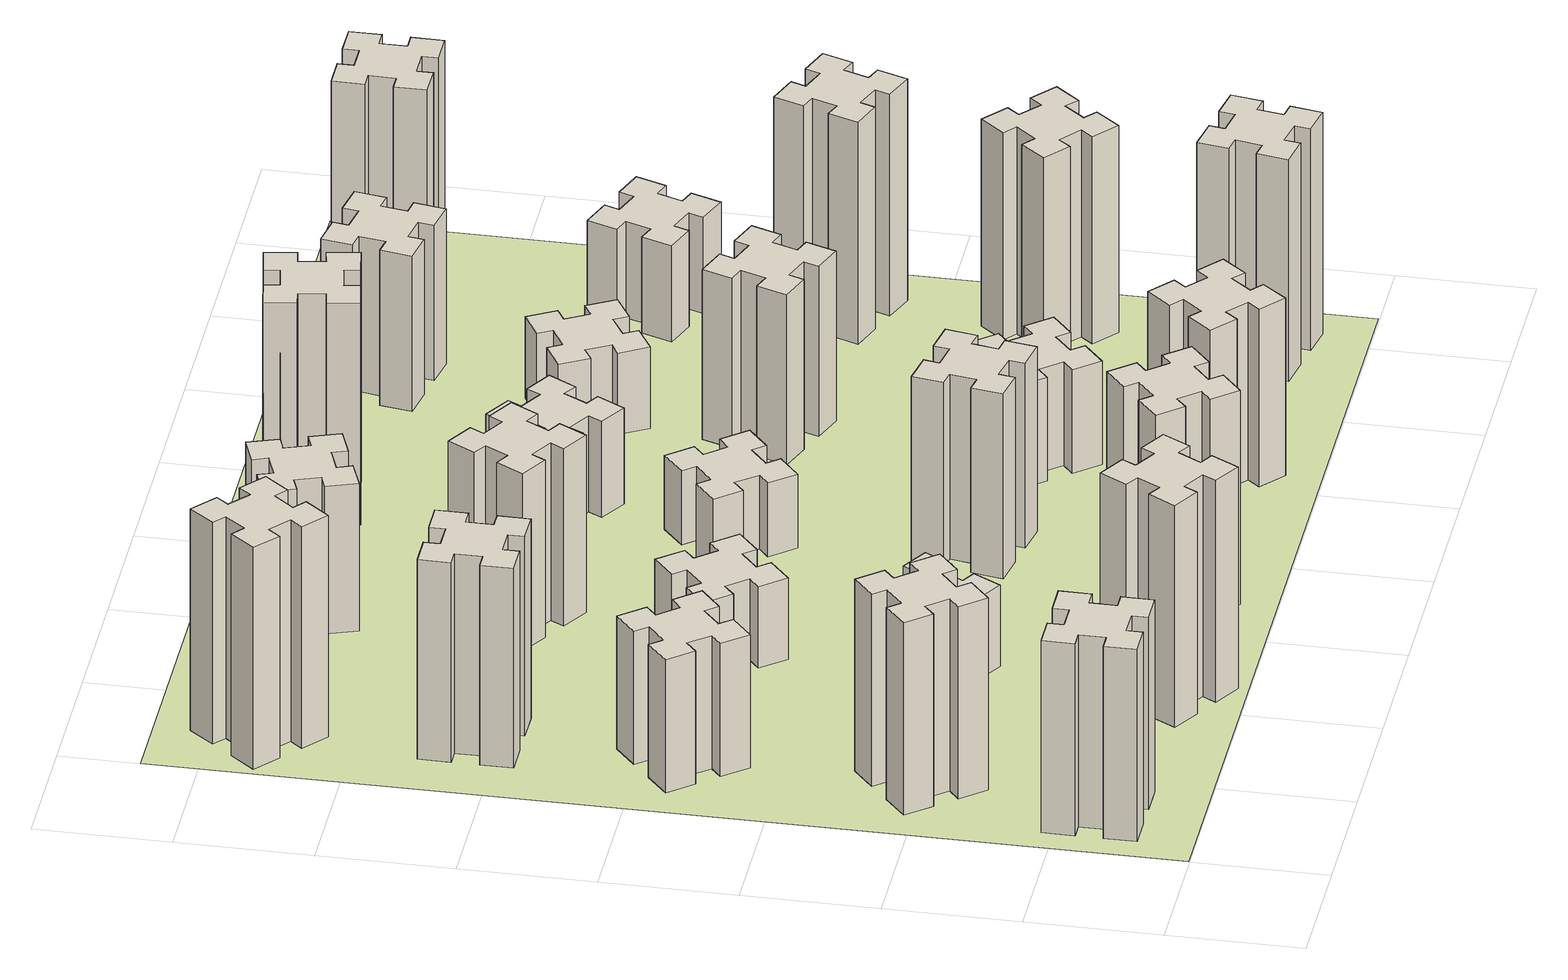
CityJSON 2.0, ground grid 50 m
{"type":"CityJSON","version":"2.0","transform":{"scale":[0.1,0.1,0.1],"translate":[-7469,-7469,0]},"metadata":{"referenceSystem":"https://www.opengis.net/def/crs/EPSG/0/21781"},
"CityObjects":{
"building1":{"type":"Building","attributes":{"class":"1000","function":"1000","usage":"1000","yearOfConstruction":2016,"roofType":"1000","measuredHeight":78,"storeysAboveGround":30,"storeysBelowGround":0},"geometry":[{"type":"Solid","lod":"1","boundaries":[[[[0,1,2,3,4,5,6,7,8,9,10,11,12,13,14,15,16,17,18,19]],[[17,16,20,21]],[[16,15,22,20]],[[15,14,23,22]],[[14,13,24,23]],[[13,12,25,24]],[[12,11,26,25]],[[11,10,27,26]],[[10,9,28,27]],[[9,8,29,28]],[[8,7,30,29]],[[7,6,31,30]],[[6,5,32,31]],[[5,4,33,32]],[[4,3,34,33]],[[3,2,35,34]],[[2,1,36,35]],[[1,0,37,36]],[[0,19,38,37]],[[19,18,39,38]],[[18,17,21,39]],[[24,25,26,27,28,29,30,31,32,33,34,35,36,37,38,39,21,20,22,23]]]]}]},
"building2":{"type":"Building","attributes":{"class":"1000","function":"1000","usage":"1000","yearOfConstruction":2016,"roofType":"1000","measuredHeight":78,"storeysAboveGround":30,"storeysBelowGround":0},"geometry":[{"type":"Solid","lod":"1","boundaries":[[[[40,41,42,43,44,45,46,47,48,49,50,51,52,53,54,55,56,57,58,59]],[[57,56,60,61]],[[56,55,62,60]],[[55,54,63,62]],[[54,53,64,63]],[[53,52,65,64]],[[52,51,66,65]],[[51,50,67,66]],[[50,49,68,67]],[[49,48,69,68]],[[48,47,70,69]],[[47,46,71,70]],[[46,45,72,71]],[[45,44,73,72]],[[44,43,74,73]],[[43,42,75,74]],[[42,41,76,75]],[[41,40,77,76]],[[40,59,78,77]],[[59,58,79,78]],[[58,57,61,79]],[[64,65,66,67,68,69,70,71,72,73,74,75,76,77,78,79,61,60,62,63]]]]}]},
"building3":{"type":"Building","attributes":{"class":"1000","function":"1000","usage":"1000","yearOfConstruction":2016,"roofType":"1000","measuredHeight":54,"storeysAboveGround":30,"storeysBelowGround":0},"geometry":[{"type":"Solid","lod":"1","boundaries":[[[[80,81,82,83,84,85,86,87,88,89,90,91,92,93,94,95,96,97,98,99]],[[97,96,100,101]],[[96,95,102,100]],[[95,94,103,102]],[[94,93,104,103]],[[93,92,105,104]],[[92,91,106,105]],[[91,90,107,106]],[[90,89,108,107]],[[89,88,109,108]],[[88,87,110,109]],[[87,86,111,110]],[[86,85,112,111]],[[85,84,113,112]],[[84,83,114,113]],[[83,82,115,114]],[[82,81,116,115]],[[81,80,117,116]],[[80,99,118,117]],[[99,98,119,118]],[[98,97,101,119]],[[104,105,106,107,108,109,110,111,112,113,114,115,116,117,118,119,101,100,102,103]]]]}]},
"building4":{"type":"Building","attributes":{"class":"1000","function":"1000","usage":"1000","yearOfConstruction":2016,"roofType":"1000","measuredHeight":81,"storeysAboveGround":30,"storeysBelowGround":0},"geometry":[{"type":"Solid","lod":"1","boundaries":[[[[120,121,122,123,124,125,126,127,128,129,130,131,132,133,134,135,136,137,138,139]],[[137,136,140,141]],[[136,135,142,140]],[[135,134,143,142]],[[134,133,144,143]],[[133,132,145,144]],[[132,131,146,145]],[[131,130,147,146]],[[130,129,148,147]],[[129,128,149,148]],[[128,127,150,149]],[[127,126,151,150]],[[126,125,152,151]],[[125,124,153,152]],[[124,123,154,153]],[[123,122,155,154]],[[122,121,156,155]],[[121,120,157,156]],[[120,139,158,157]],[[139,138,159,158]],[[138,137,141,159]],[[144,145,146,147,148,149,150,151,152,153,154,155,156,157,158,159,141,140,142,143]]]]}]},
"building5":{"type":"Building","attributes":{"class":"1000","function":"1000","usage":"1000","yearOfConstruction":2016,"roofType":"1000","measuredHeight":90,"storeysAboveGround":30,"storeysBelowGround":0},"geometry":[{"type":"Solid","lod":"1","boundaries":[[[[160,161,162,163,164,165,166,167,168,169,170,171,172,173,174,175,176,177,178,179]],[[177,176,180,181]],[[176,175,182,180]],[[175,174,183,182]],[[174,173,184,183]],[[173,172,185,184]],[[172,171,186,185]],[[171,170,187,186]],[[170,169,188,187]],[[169,168,189,188]],[[168,167,190,189]],[[167,166,191,190]],[[166,165,192,191]],[[165,164,193,192]],[[164,163,194,193]],[[163,162,195,194]],[[162,161,196,195]],[[161,160,197,196]],[[160,179,198,197]],[[179,178,199,198]],[[178,177,181,199]],[[184,185,186,187,188,189,190,191,192,193,194,195,196,197,198,199,181,180,182,183]]]]}]},
"building6":{"type":"Building","attributes":{"class":"1000","function":"1000","usage":"1000","yearOfConstruction":2016,"roofType":"1000","measuredHeight":90,"storeysAboveGround":30,"storeysBelowGround":0},"geometry":[{"type":"Solid","lod":"1","boundaries":[[[[200,201,202,203,204,205,206,207,208,209,210,211,212,213,214,215,216,217,218,219]],[[217,216,220,221]],[[216,215,222,220]],[[215,214,223,222]],[[214,213,224,223]],[[213,212,225,224]],[[212,211,226,225]],[[211,210,227,226]],[[210,209,228,227]],[[209,208,229,228]],[[208,207,230,229]],[[207,206,231,230]],[[206,205,232,231]],[[205,204,233,232]],[[204,203,234,233]],[[203,202,235,234]],[[202,201,236,235]],[[201,200,237,236]],[[200,219,238,237]],[[219,218,239,238]],[[218,217,221,239]],[[224,225,226,227,228,229,230,231,232,233,234,235,236,237,238,239,221,220,222,223]]]]}]},
"building7":{"type":"Building","attributes":{"class":"1000","function":"1000","usage":"1000","yearOfConstruction":2016,"roofType":"1000","measuredHeight":33,"storeysAboveGround":30,"storeysBelowGround":0},"geometry":[{"type":"Solid","lod":"1","boundaries":[[[[240,241,242,243,244,245,246,247,248,249,250,251,252,253,254,255,256,257,258,259]],[[257,256,260,261]],[[256,255,262,260]],[[255,254,263,262]],[[254,253,264,263]],[[253,252,265,264]],[[252,251,266,265]],[[251,250,267,266]],[[250,249,268,267]],[[249,248,269,268]],[[248,247,270,269]],[[247,246,271,270]],[[246,245,272,271]],[[245,244,273,272]],[[244,243,274,273]],[[243,242,275,274]],[[242,241,276,275]],[[241,240,277,276]],[[240,259,278,277]],[[259,258,279,278]],[[258,257,261,279]],[[264,265,266,267,268,269,270,271,272,273,274,275,276,277,278,279,261,260,262,263]]]]}]},
"building8":{"type":"Building","attributes":{"class":"1000","function":"1000","usage":"1000","yearOfConstruction":2016,"roofType":"1000","measuredHeight":33,"storeysAboveGround":30,"storeysBelowGround":0},"geometry":[{"type":"Solid","lod":"1","boundaries":[[[[280,281,282,283,284,285,286,287,288,289,290,291,292,293,294,295,296,297,298,299]],[[297,296,300,301]],[[296,295,302,300]],[[295,294,303,302]],[[294,293,304,303]],[[293,292,305,304]],[[292,291,306,305]],[[291,290,307,306]],[[290,289,308,307]],[[289,288,309,308]],[[288,287,310,309]],[[287,286,311,310]],[[286,285,312,311]],[[285,284,313,312]],[[284,283,314,313]],[[283,282,315,314]],[[282,281,316,315]],[[281,280,317,316]],[[280,299,318,317]],[[299,298,319,318]],[[298,297,301,319]],[[304,305,306,307,308,309,310,311,312,313,314,315,316,317,318,319,301,300,302,303]]]]}]},
"building9":{"type":"Building","attributes":{"class":"1000","function":"1000","usage":"1000","yearOfConstruction":2016,"roofType":"1000","measuredHeight":87,"storeysAboveGround":30,"storeysBelowGround":0},"geometry":[{"type":"Solid","lod":"1","boundaries":[[[[320,321,322,323,324,325,326,327,328,329,330,331,332,333,334,335,336,337,338,339]],[[337,336,340,341]],[[336,335,342,340]],[[335,334,343,342]],[[334,333,344,343]],[[333,332,345,344]],[[332,331,346,345]],[[331,330,347,346]],[[330,329,348,347]],[[329,328,349,348]],[[328,327,350,349]],[[327,326,351,350]],[[326,325,352,351]],[[325,324,353,352]],[[324,323,354,353]],[[323,322,355,354]],[[322,321,356,355]],[[321,320,357,356]],[[320,339,358,357]],[[339,338,359,358]],[[338,337,341,359]],[[344,345,346,347,348,349,350,351,352,353,354,355,356,357,358,359,341,340,342,343]]]]}]},
"building10":{"type":"Building","attributes":{"class":"1000","function":"1000","usage":"1000","yearOfConstruction":2016,"roofType":"1000","measuredHeight":72,"storeysAboveGround":30,"storeysBelowGround":0},"geometry":[{"type":"Solid","lod":"1","boundaries":[[[[360,361,362,363,364,365,366,367,368,369,370,371,372,373,374,375,376,377,378,379]],[[377,376,380,381]],[[376,375,382,380]],[[375,374,383,382]],[[374,373,384,383]],[[373,372,385,384]],[[372,371,386,385]],[[371,370,387,386]],[[370,369,388,387]],[[369,368,389,388]],[[368,367,390,389]],[[367,366,391,390]],[[366,365,392,391]],[[365,364,393,392]],[[364,363,394,393]],[[363,362,395,394]],[[362,361,396,395]],[[361,360,397,396]],[[360,379,398,397]],[[379,378,399,398]],[[378,377,381,399]],[[384,385,386,387,388,389,390,391,392,393,394,395,396,397,398,399,381,380,382,383]]]]}]},
"building11":{"type":"Building","attributes":{"class":"1000","function":"1000","usage":"1000","yearOfConstruction":2016,"roofType":"1000","measuredHeight":60,"storeysAboveGround":30,"storeysBelowGround":0},"geometry":[{"type":"Solid","lod":"1","boundaries":[[[[400,401,402,403,404,405,406,407,408,409,410,411,412,413,414,415,416,417,418,419]],[[417,416,420,421]],[[416,415,422,420]],[[415,414,423,422]],[[414,413,424,423]],[[413,412,425,424]],[[412,411,426,425]],[[411,410,427,426]],[[410,409,428,427]],[[409,408,429,428]],[[408,407,430,429]],[[407,406,431,430]],[[406,405,432,431]],[[405,404,433,432]],[[404,403,434,433]],[[403,402,435,434]],[[402,401,436,435]],[[401,400,437,436]],[[400,419,438,437]],[[419,418,439,438]],[[418,417,421,439]],[[424,425,426,427,428,429,430,431,432,433,434,435,436,437,438,439,421,420,422,423]]]]}]},
"building12":{"type":"Building","attributes":{"class":"1000","function":"1000","usage":"1000","yearOfConstruction":2016,"roofType":"1000","measuredHeight":75,"storeysAboveGround":30,"storeysBelowGround":0},"geometry":[{"type":"Solid","lod":"1","boundaries":[[[[440,441,442,443,444,445,446,447,448,449,450,451,452,453,454,455,456,457,458,459]],[[457,456,460,461]],[[456,455,462,460]],[[455,454,463,462]],[[454,453,464,463]],[[453,452,465,464]],[[452,451,466,465]],[[451,450,467,466]],[[450,449,468,467]],[[449,448,469,468]],[[448,447,470,469]],[[447,446,471,470]],[[446,445,472,471]],[[445,444,473,472]],[[444,443,474,473]],[[443,442,475,474]],[[442,441,476,475]],[[441,440,477,476]],[[440,459,478,477]],[[459,458,479,478]],[[458,457,461,479]],[[464,465,466,467,468,469,470,471,472,473,474,475,476,477,478,479,461,460,462,463]]]]}]},
"building13":{"type":"Building","attributes":{"class":"1000","function":"1000","usage":"1000","yearOfConstruction":2016,"roofType":"1000","measuredHeight":30,"storeysAboveGround":30,"storeysBelowGround":0},"geometry":[{"type":"Solid","lod":"1","boundaries":[[[[480,481,482,483,484,485,486,487,488,489,490,491,492,493,494,495,496,497,498,499]],[[497,496,500,501]],[[496,495,502,500]],[[495,494,503,502]],[[494,493,504,503]],[[493,492,505,504]],[[492,491,506,505]],[[491,490,507,506]],[[490,489,508,507]],[[489,488,509,508]],[[488,487,510,509]],[[487,486,511,510]],[[486,485,512,511]],[[485,484,513,512]],[[484,483,514,513]],[[483,482,515,514]],[[482,481,516,515]],[[481,480,517,516]],[[480,499,518,517]],[[499,498,519,518]],[[498,497,501,519]],[[504,505,506,507,508,509,510,511,512,513,514,515,516,517,518,519,501,500,502,503]]]]}]},
"building14":{"type":"Building","attributes":{"class":"1000","function":"1000","usage":"1000","yearOfConstruction":2016,"roofType":"1000","measuredHeight":72,"storeysAboveGround":30,"storeysBelowGround":0},"geometry":[{"type":"Solid","lod":"1","boundaries":[[[[520,521,522,523,524,525,526,527,528,529,530,531,532,533,534,535,536,537,538,539]],[[537,536,540,541]],[[536,535,542,540]],[[535,534,543,542]],[[534,533,544,543]],[[533,532,545,544]],[[532,531,546,545]],[[531,530,547,546]],[[530,529,548,547]],[[529,528,549,548]],[[528,527,550,549]],[[527,526,551,550]],[[526,525,552,551]],[[525,524,553,552]],[[524,523,554,553]],[[523,522,555,554]],[[522,521,556,555]],[[521,520,557,556]],[[520,539,558,557]],[[539,538,559,558]],[[538,537,541,559]],[[544,545,546,547,548,549,550,551,552,553,554,555,556,557,558,559,541,540,542,543]]]]}]},
"building15":{"type":"Building","attributes":{"class":"1000","function":"1000","usage":"1000","yearOfConstruction":2016,"roofType":"1000","measuredHeight":39,"storeysAboveGround":30,"storeysBelowGround":0},"geometry":[{"type":"Solid","lod":"1","boundaries":[[[[560,561,562,563,564,565,566,567,568,569,570,571,572,573,574,575,576,577,578,579]],[[577,576,580,581]],[[576,575,582,580]],[[575,574,583,582]],[[574,573,584,583]],[[573,572,585,584]],[[572,571,586,585]],[[571,570,587,586]],[[570,569,588,587]],[[569,568,589,588]],[[568,567,590,589]],[[567,566,591,590]],[[566,565,592,591]],[[565,564,593,592]],[[564,563,594,593]],[[563,562,595,594]],[[562,561,596,595]],[[561,560,597,596]],[[560,579,598,597]],[[579,578,599,598]],[[578,577,581,599]],[[584,585,586,587,588,589,590,591,592,593,594,595,596,597,598,599,581,580,582,583]]]]}]},
"building16":{"type":"Building","attributes":{"class":"1000","function":"1000","usage":"1000","yearOfConstruction":2016,"roofType":"1000","measuredHeight":90,"storeysAboveGround":30,"storeysBelowGround":0},"geometry":[{"type":"Solid","lod":"1","boundaries":[[[[600,601,602,603,604,605,606,607,608,609,610,611,612,613,614,615,616,617,618,619]],[[617,616,620,621]],[[616,615,622,620]],[[615,614,623,622]],[[614,613,624,623]],[[613,612,625,624]],[[612,611,626,625]],[[611,610,627,626]],[[610,609,628,627]],[[609,608,629,628]],[[608,607,630,629]],[[607,606,631,630]],[[606,605,632,631]],[[605,604,633,632]],[[604,603,634,633]],[[603,602,635,634]],[[602,601,636,635]],[[601,600,637,636]],[[600,619,638,637]],[[619,618,639,638]],[[618,617,621,639]],[[624,625,626,627,628,629,630,631,632,633,634,635,636,637,638,639,621,620,622,623]]]]}]},
"building17":{"type":"Building","attributes":{"class":"1000","function":"1000","usage":"1000","yearOfConstruction":2016,"roofType":"1000","measuredHeight":42,"storeysAboveGround":30,"storeysBelowGround":0},"geometry":[{"type":"Solid","lod":"1","boundaries":[[[[640,641,642,643,644,645,646,647,648,649,650,651,652,653,654,655,656,657,658,659]],[[657,656,660,661]],[[656,655,662,660]],[[655,654,663,662]],[[654,653,664,663]],[[653,652,665,664]],[[652,651,666,665]],[[651,650,667,666]],[[650,649,668,667]],[[649,648,669,668]],[[648,647,670,669]],[[647,646,671,670]],[[646,645,672,671]],[[645,644,673,672]],[[644,643,674,673]],[[643,642,675,674]],[[642,641,676,675]],[[641,640,677,676]],[[640,659,678,677]],[[659,658,679,678]],[[658,657,661,679]],[[664,665,666,667,668,669,670,671,672,673,674,675,676,677,678,679,661,660,662,663]]]]}]},
"building18":{"type":"Building","attributes":{"class":"1000","function":"1000","usage":"1000","yearOfConstruction":2016,"roofType":"1000","measuredHeight":69,"storeysAboveGround":30,"storeysBelowGround":0},"geometry":[{"type":"Solid","lod":"1","boundaries":[[[[680,681,682,683,684,685,686,687,688,689,690,691,692,693,694,695,696,697,698,699]],[[697,696,700,701]],[[696,695,702,700]],[[695,694,703,702]],[[694,693,704,703]],[[693,692,705,704]],[[692,691,706,705]],[[691,690,707,706]],[[690,689,708,707]],[[689,688,709,708]],[[688,687,710,709]],[[687,686,711,710]],[[686,685,712,711]],[[685,684,713,712]],[[684,683,714,713]],[[683,682,715,714]],[[682,681,716,715]],[[681,680,717,716]],[[680,699,718,717]],[[699,698,719,718]],[[698,697,701,719]],[[704,705,706,707,708,709,710,711,712,713,714,715,716,717,718,719,701,700,702,703]]]]}]},
"building19":{"type":"Building","attributes":{"class":"1000","function":"1000","usage":"1000","yearOfConstruction":2016,"roofType":"1000","measuredHeight":33,"storeysAboveGround":30,"storeysBelowGround":0},"geometry":[{"type":"Solid","lod":"1","boundaries":[[[[720,721,722,723,724,725,726,727,728,729,730,731,732,733,734,735,736,737,738,739]],[[737,736,740,741]],[[736,735,742,740]],[[735,734,743,742]],[[734,733,744,743]],[[733,732,745,744]],[[732,731,746,745]],[[731,730,747,746]],[[730,729,748,747]],[[729,728,749,748]],[[728,727,750,749]],[[727,726,751,750]],[[726,725,752,751]],[[725,724,753,752]],[[724,723,754,753]],[[723,722,755,754]],[[722,721,756,755]],[[721,720,757,756]],[[720,739,758,757]],[[739,738,759,758]],[[738,737,741,759]],[[744,745,746,747,748,749,750,751,752,753,754,755,756,757,758,759,741,740,742,743]]]]}]},
"building20":{"type":"Building","attributes":{"class":"1000","function":"1000","usage":"1000","yearOfConstruction":2016,"roofType":"1000","measuredHeight":90,"storeysAboveGround":30,"storeysBelowGround":0},"geometry":[{"type":"Solid","lod":"1","boundaries":[[[[760,761,762,763,764,765,766,767,768,769,770,771,772,773,774,775,776,777,778,779]],[[777,776,780,781]],[[776,775,782,780]],[[775,774,783,782]],[[774,773,784,783]],[[773,772,785,784]],[[772,771,786,785]],[[771,770,787,786]],[[770,769,788,787]],[[769,768,789,788]],[[768,767,790,789]],[[767,766,791,790]],[[766,765,792,791]],[[765,764,793,792]],[[764,763,794,793]],[[763,762,795,794]],[[762,761,796,795]],[[761,760,797,796]],[[760,779,798,797]],[[779,778,799,798]],[[778,777,781,799]],[[784,785,786,787,788,789,790,791,792,793,794,795,796,797,798,799,781,780,782,783]]]]}]},
"building21":{"type":"Building","attributes":{"class":"1000","function":"1000","usage":"1000","yearOfConstruction":2016,"roofType":"1000","measuredHeight":63,"storeysAboveGround":30,"storeysBelowGround":0},"geometry":[{"type":"Solid","lod":"1","boundaries":[[[[800,801,802,803,804,805,806,807,808,809,810,811,812,813,814,815,816,817,818,819]],[[817,816,820,821]],[[816,815,822,820]],[[815,814,823,822]],[[814,813,824,823]],[[813,812,825,824]],[[812,811,826,825]],[[811,810,827,826]],[[810,809,828,827]],[[809,808,829,828]],[[808,807,830,829]],[[807,806,831,830]],[[806,805,832,831]],[[805,804,833,832]],[[804,803,834,833]],[[803,802,835,834]],[[802,801,836,835]],[[801,800,837,836]],[[800,819,838,837]],[[819,818,839,838]],[[818,817,821,839]],[[824,825,826,827,828,829,830,831,832,833,834,835,836,837,838,839,821,820,822,823]]]]}]},
"building22":{"type":"Building","attributes":{"class":"1000","function":"1000","usage":"1000","yearOfConstruction":2016,"roofType":"1000","measuredHeight":84,"storeysAboveGround":30,"storeysBelowGround":0},"geometry":[{"type":"Solid","lod":"1","boundaries":[[[[840,841,842,843,844,845,846,847,848,849,850,851,852,853,854,855,856,857,858,859]],[[857,856,860,861]],[[856,855,862,860]],[[855,854,863,862]],[[854,853,864,863]],[[853,852,865,864]],[[852,851,866,865]],[[851,850,867,866]],[[850,849,868,867]],[[849,848,869,868]],[[848,847,870,869]],[[847,846,871,870]],[[846,845,872,871]],[[845,844,873,872]],[[844,843,874,873]],[[843,842,875,874]],[[842,841,876,875]],[[841,840,877,876]],[[840,859,878,877]],[[859,858,879,878]],[[858,857,861,879]],[[864,865,866,867,868,869,870,871,872,873,874,875,876,877,878,879,861,860,862,863]]]]}]},
"building23":{"type":"Building","attributes":{"class":"1000","function":"1000","usage":"1000","yearOfConstruction":2016,"roofType":"1000","measuredHeight":90,"storeysAboveGround":30,"storeysBelowGround":0},"geometry":[{"type":"Solid","lod":"1","boundaries":[[[[880,881,882,883,884,885,886,887,888,889,890,891,892,893,894,895,896,897,898,899]],[[897,896,900,901]],[[896,895,902,900]],[[895,894,903,902]],[[894,893,904,903]],[[893,892,905,904]],[[892,891,906,905]],[[891,890,907,906]],[[890,889,908,907]],[[889,888,909,908]],[[888,887,910,909]],[[887,886,911,910]],[[886,885,912,911]],[[885,884,913,912]],[[884,883,914,913]],[[883,882,915,914]],[[882,881,916,915]],[[881,880,917,916]],[[880,899,918,917]],[[899,898,919,918]],[[898,897,901,919]],[[904,905,906,907,908,909,910,911,912,913,914,915,916,917,918,919,901,900,902,903]]]]}]},
"building24":{"type":"Building","attributes":{"class":"1000","function":"1000","usage":"1000","yearOfConstruction":2016,"roofType":"1000","measuredHeight":39,"storeysAboveGround":30,"storeysBelowGround":0},"geometry":[{"type":"Solid","lod":"1","boundaries":[[[[920,921,922,923,924,925,926,927,928,929,930,931,932,933,934,935,936,937,938,939]],[[937,936,940,941]],[[936,935,942,940]],[[935,934,943,942]],[[934,933,944,943]],[[933,932,945,944]],[[932,931,946,945]],[[931,930,947,946]],[[930,929,948,947]],[[929,928,949,948]],[[928,927,950,949]],[[927,926,951,950]],[[926,925,952,951]],[[925,924,953,952]],[[924,923,954,953]],[[923,922,955,954]],[[922,921,956,955]],[[921,920,957,956]],[[920,939,958,957]],[[939,938,959,958]],[[938,937,941,959]],[[944,945,946,947,948,949,950,951,952,953,954,955,956,957,958,959,941,940,942,943]]]]}]},
"building25":{"type":"Building","attributes":{"class":"1000","function":"1000","usage":"1000","yearOfConstruction":2016,"roofType":"1000","measuredHeight":90,"storeysAboveGround":30,"storeysBelowGround":0},"geometry":[{"type":"Solid","lod":"1","boundaries":[[[[960,961,962,963,964,965,966,967,968,969,970,971,972,973,974,975,976,977,978,979]],[[977,976,980,981]],[[976,975,982,980]],[[975,974,983,982]],[[974,973,984,983]],[[973,972,985,984]],[[972,971,986,985]],[[971,970,987,986]],[[970,969,988,987]],[[969,968,989,988]],[[968,967,990,989]],[[967,966,991,990]],[[966,965,992,991]],[[965,964,993,992]],[[964,963,994,993]],[[963,962,995,994]],[[962,961,996,995]],[[961,960,997,996]],[[960,979,998,997]],[[979,978,999,998]],[[978,977,981,999]],[[984,985,986,987,988,989,990,991,992,993,994,995,996,997,998,999,981,980,982,983]]]]}]},
"landuse1":{"type":"LandUse","attributes":{"name":"plot1","function":"1010"},"geometry":[{"type":"MultiSurface","lod":"1","boundaries":[[[1000,1001,1002,1003]]]}]}
},
"vertices":[
[165,425,0],[165,325,0],[105,325,0],[105,205,0],[225,205,0],[225,265,0],[325,265,0],[325,205,0],[445,205,0],[445,325,0],[385,325,0],[385,425,0],[445,425,0],[445,545,0],[325,545,0],[325,485,0],[225,485,0],[225,545,0],[105,545,0],[105,425,0],[225,485,780],[225,545,780],[325,485,780],[325,545,780],[445,545,780],[445,425,780],[385,425,780],[385,325,780],[445,325,780],[445,205,780],[325,205,780],[325,265,780],[225,265,780],[225,205,780],[105,205,780],[105,325,780],[165,325,780],[165,425,780],[105,425,780],[105,545,780],
[492,1048,0],[427,1124,0],[473,1163,0],[396,1255,0],[304,1178,0],[343,1132,0],[266,1067,0],[228,1113,0],[136,1036,0],[213,944,0],[259,983,0],[323,906,0],[277,868,0],[354,776,0],[446,853,0],[408,899,0],[484,963,0],[523,917,0],[615,994,0],[538,1086,0],[484,963,780],[523,917,780],[408,899,780],[446,853,780],[354,776,780],[277,868,780],[323,906,780],[259,983,780],[213,944,780],[136,1036,780],[228,1113,780],[266,1067,780],[343,1132,780],[304,1178,780],[396,1255,780],[473,1163,780],[427,1124,780],[492,1048,780],[538,1086,780],[615,994,780],
[492,1888,0],[427,1964,0],[473,2003,0],[396,2095,0],[304,2018,0],[343,1972,0],[266,1907,0],[228,1953,0],[136,1876,0],[213,1784,0],[259,1823,0],[323,1746,0],[277,1708,0],[354,1616,0],[446,1693,0],[408,1739,0],[484,1803,0],[523,1757,0],[615,1834,0],[538,1926,0],[484,1803,540],[523,1757,540],[408,1739,540],[446,1693,540],[354,1616,540],[277,1708,540],[323,1746,540],[259,1823,540],[213,1784,540],[136,1876,540],[228,1953,540],[266,1907,540],[343,1972,540],[304,2018,540],[396,2095,540],[473,2003,540],[427,1964,540],[492,1888,540],[538,1926,540],[615,1834,540],
[485,2545,0],[485,2645,0],[545,2645,0],[545,2765,0],[425,2765,0],[425,2705,0],[325,2705,0],[325,2765,0],[205,2765,0],[205,2645,0],[265,2645,0],[265,2545,0],[205,2545,0],[205,2425,0],[325,2425,0],[325,2485,0],[425,2485,0],[425,2425,0],[545,2425,0],[545,2545,0],[425,2485,810],[425,2425,810],[325,2485,810],[325,2425,810],[205,2425,810],[205,2545,810],[265,2545,810],[265,2645,810],[205,2645,810],[205,2765,810],[325,2765,810],[325,2705,810],[425,2705,810],[425,2765,810],[545,2765,810],[545,2645,810],[485,2645,810],[485,2545,810],[545,2545,810],[545,2425,810],
[1214,346,0],[1127,396,0],[1157,448,0],[1053,508,0],[993,404,0],[1045,374,0],[995,287,0],[943,317,0],[883,213,0],[987,153,0],[1017,205,0],[1104,155,0],[1074,103,0],[1178,43,0],[1238,147,0],[1186,177,0],[1236,264,0],[1288,234,0],[1348,338,0],[1244,398,0],[1236,264,900],[1288,234,900],[1186,177,900],[1238,147,900],[1178,43,900],[1074,103,900],[1104,155,900],[1017,205,900],[987,153,900],[883,213,900],[943,317,900],[995,287,900],[1045,374,900],[993,404,900],[1053,508,900],[1157,448,900],[1127,396,900],[1214,346,900],[1244,398,900],[1348,338,900],
[384,3387,0],[308,3452,0],[346,3498,0],[254,3575,0],[177,3483,0],[223,3444,0],[159,3368,0],[113,3406,0],[36,3314,0],[128,3237,0],[166,3283,0],[243,3219,0],[204,3173,0],[296,3096,0],[373,3188,0],[327,3226,0],[392,3303,0],[438,3264,0],[515,3356,0],[423,3433,0],[392,3303,900],[438,3264,900],[327,3226,900],[373,3188,900],[296,3096,900],[204,3173,900],[243,3219,900],[166,3283,900],[128,3237,900],[36,3314,900],[113,3406,900],[159,3368,900],[223,3444,900],[177,3483,900],[254,3575,900],[346,3498,900],[308,3452,900],[384,3387,900],[423,3433,900],[515,3356,900],
[1186,1017,0],[1236,1104,0],[1288,1074,0],[1348,1178,0],[1244,1238,0],[1214,1186,0],[1127,1236,0],[1157,1288,0],[1053,1348,0],[993,1244,0],[1045,1214,0],[995,1127,0],[943,1157,0],[883,1053,0],[987,993,0],[1017,1045,0],[1104,995,0],[1074,943,0],[1178,883,0],[1238,987,0],[1104,995,330],[1074,943,330],[1017,1045,330],[987,993,330],[883,1053,330],[943,1157,330],[995,1127,330],[1045,1214,330],[993,1244,330],[1053,1348,330],[1157,1288,330],[1127,1236,330],[1214,1186,330],[1244,1238,330],[1348,1178,330],[1288,1074,330],[1236,1104,330],[1186,1017,330],[1238,987,330],[1178,883,330],
[1083,1972,0],[1006,1907,0],[968,1953,0],[876,1876,0],[953,1784,0],[999,1823,0],[1063,1746,0],[1017,1708,0],[1094,1616,0],[1186,1693,0],[1148,1739,0],[1224,1803,0],[1263,1757,0],[1355,1834,0],[1278,1926,0],[1232,1888,0],[1167,1964,0],[1213,2003,0],[1136,2095,0],[1044,2018,0],[1167,1964,330],[1213,2003,330],[1232,1888,330],[1278,1926,330],[1355,1834,330],[1263,1757,330],[1224,1803,330],[1148,1739,330],[1186,1693,330],[1094,1616,330],[1017,1708,330],[1063,1746,330],[999,1823,330],[953,1784,330],[876,1876,330],[968,1953,330],[1006,1907,330],[1083,1972,330],[1044,2018,330],[1136,2095,330],
[1639,343,0],[1703,266,0],[1657,228,0],[1734,136,0],[1826,213,0],[1788,259,0],[1864,323,0],[1903,277,0],[1995,354,0],[1918,446,0],[1872,408,0],[1807,484,0],[1853,523,0],[1776,615,0],[1684,538,0],[1723,492,0],[1646,427,0],[1608,473,0],[1516,396,0],[1593,304,0],[1646,427,870],[1608,473,870],[1723,492,870],[1684,538,870],[1776,615,870],[1853,523,870],[1807,484,870],[1872,408,870],[1918,446,870],[1995,354,870],[1903,277,870],[1864,323,870],[1788,259,870],[1826,213,870],[1734,136,870],[1657,228,870],[1703,266,870],[1639,343,870],[1593,304,870],[1516,396,870],
[1314,2666,0],[1227,2716,0],[1257,2768,0],[1153,2828,0],[1093,2724,0],[1145,2694,0],[1095,2607,0],[1043,2637,0],[983,2533,0],[1087,2473,0],[1117,2525,0],[1204,2475,0],[1174,2423,0],[1278,2363,0],[1338,2467,0],[1286,2497,0],[1336,2584,0],[1388,2554,0],[1448,2658,0],[1344,2718,0],[1336,2584,720],[1388,2554,720],[1286,2497,720],[1338,2467,720],[1278,2363,720],[1174,2423,720],[1204,2475,720],[1117,2525,720],[1087,2473,720],[983,2533,720],[1043,2637,720],[1095,2607,720],[1145,2694,720],[1093,2724,720],[1153,2828,720],[1257,2768,720],[1227,2716,720],[1314,2666,720],[1344,2718,720],[1448,2658,720],
[1125,3456,0],[1031,3422,0],[1010,3478,0],[897,3437,0],[939,3324,0],[995,3345,0],[1029,3251,0],[973,3230,0],[1014,3117,0],[1127,3159,0],[1106,3215,0],[1200,3249,0],[1220,3193,0],[1333,3234,0],[1292,3347,0],[1236,3326,0],[1202,3420,0],[1258,3440,0],[1217,3553,0],[1104,3512,0],[1202,3420,600],[1258,3440,600],[1236,3326,600],[1292,3347,600],[1333,3234,600],[1220,3193,600],[1200,3249,600],[1106,3215,600],[1127,3159,600],[1014,3117,600],[973,3230,600],[1029,3251,600],[995,3345,600],[939,3324,600],[897,3437,600],[1010,3478,600],[1031,3422,600],[1125,3456,600],[1104,3512,600],[1217,3553,600],
[2055,1047,0],[2072,1145,0],[2131,1135,0],[2152,1253,0],[2034,1274,0],[2024,1215,0],[1925,1232,0],[1936,1291,0],[1817,1312,0],[1797,1194,0],[1856,1184,0],[1838,1085,0],[1779,1096,0],[1758,977,0],[1877,957,0],[1887,1016,0],[1985,998,0],[1975,939,0],[2093,918,0],[2114,1037,0],[1985,998,750],[1975,939,750],[1887,1016,750],[1877,957,750],[1758,977,750],[1779,1096,750],[1838,1085,750],[1856,1184,750],[1797,1194,750],[1817,1312,750],[1936,1291,750],[1925,1232,750],[2024,1215,750],[2034,1274,750],[2152,1253,750],[2131,1135,750],[2072,1145,750],[2055,1047,750],[2114,1037,750],[2093,918,750],
[1972,1988,0],[1907,2064,0],[1953,2103,0],[1876,2195,0],[1784,2118,0],[1823,2072,0],[1746,2007,0],[1708,2053,0],[1616,1976,0],[1693,1884,0],[1739,1923,0],[1803,1846,0],[1757,1808,0],[1834,1716,0],[1926,1793,0],[1888,1839,0],[1964,1903,0],[2003,1857,0],[2095,1934,0],[2018,2026,0],[1964,1903,300],[2003,1857,300],[1888,1839,300],[1926,1793,300],[1834,1716,300],[1757,1808,300],[1803,1846,300],[1739,1923,300],[1693,1884,300],[1616,1976,300],[1708,2053,300],[1746,2007,300],[1823,2072,300],[1784,2118,300],[1876,2195,300],[1953,2103,300],[1907,2064,300],[1972,1988,300],[2018,2026,300],[2095,1934,300],
[2486,323,0],[2563,259,0],[2524,213,0],[2616,136,0],[2693,228,0],[2647,266,0],[2712,343,0],[2758,304,0],[2835,396,0],[2743,473,0],[2704,427,0],[2628,492,0],[2666,538,0],[2574,615,0],[2497,523,0],[2543,484,0],[2479,408,0],[2433,446,0],[2356,354,0],[2448,277,0],[2479,408,720],[2433,446,720],[2543,484,720],[2497,523,720],[2574,615,720],[2666,538,720],[2628,492,720],[2704,427,720],[2743,473,720],[2835,396,720],[2758,304,720],[2712,343,720],[2647,266,720],[2693,228,720],[2616,136,720],[2524,213,720],[2563,259,720],[2486,323,720],[2448,277,720],[2356,354,720],
[2026,2497,0],[2076,2584,0],[2128,2554,0],[2188,2658,0],[2084,2718,0],[2054,2666,0],[1967,2716,0],[1997,2768,0],[1893,2828,0],[1833,2724,0],[1885,2694,0],[1835,2607,0],[1783,2637,0],[1723,2533,0],[1827,2473,0],[1857,2525,0],[1944,2475,0],[1914,2423,0],[2018,2363,0],[2078,2467,0],[1944,2475,390],[1914,2423,390],[1857,2525,390],[1827,2473,390],[1723,2533,390],[1783,2637,390],[1835,2607,390],[1885,2694,390],[1833,2724,390],[1893,2828,390],[1997,2768,390],[1967,2716,390],[2054,2666,390],[2084,2718,390],[2188,2658,390],[2128,2554,390],[2076,2584,390],[2026,2497,390],[2078,2467,390],[2018,2363,390],
[1885,3552,0],[1787,3535,0],[1777,3594,0],[1658,3573,0],[1679,3455,0],[1738,3465,0],[1756,3367,0],[1697,3357,0],[1717,3238,0],[1836,3259,0],[1825,3318,0],[1924,3336,0],[1934,3277,0],[2052,3297,0],[2031,3416,0],[1972,3405,0],[1955,3504,0],[2014,3514,0],[1993,3632,0],[1875,3611,0],[1955,3504,900],[2014,3514,900],[1972,3405,900],[2031,3416,900],[2052,3297,900],[1934,3277,900],[1924,3336,900],[1825,3318,900],[1836,3259,900],[1717,3238,900],[1697,3357,900],[1756,3367,900],[1738,3465,900],[1679,3455,900],[1658,3573,900],[1777,3594,900],[1787,3535,900],[1885,3552,900],[1875,3611,900],[1993,3632,900],
[2563,1132,0],[2486,1067,0],[2448,1113,0],[2356,1036,0],[2433,944,0],[2479,983,0],[2543,906,0],[2497,868,0],[2574,776,0],[2666,853,0],[2628,899,0],[2704,963,0],[2743,917,0],[2835,994,0],[2758,1086,0],[2712,1048,0],[2647,1124,0],[2693,1163,0],[2616,1255,0],[2524,1178,0],[2647,1124,420],[2693,1163,420],[2712,1048,420],[2758,1086,420],[2835,994,420],[2743,917,420],[2704,963,420],[2628,899,420],[2666,853,420],[2574,776,420],[2497,868,420],[2543,906,420],[2479,983,420],[2433,944,420],[2356,1036,420],[2448,1113,420],[2486,1067,420],[2563,1132,420],[2524,1178,420],[2616,1255,420],
[2682,1871,0],[2716,1965,0],[2772,1944,0],[2813,2057,0],[2700,2098,0],[2680,2042,0],[2586,2076,0],[2607,2132,0],[2494,2173,0],[2453,2060,0],[2509,2040,0],[2475,1946,0],[2419,1967,0],[2377,1854,0],[2490,1813,0],[2511,1869,0],[2605,1835,0],[2584,1779,0],[2697,1737,0],[2738,1850,0],[2605,1835,690],[2584,1779,690],[2511,1869,690],[2490,1813,690],[2377,1854,690],[2419,1967,690],[2475,1946,690],[2509,2040,690],[2453,2060,690],[2494,2173,690],[2607,2132,690],[2586,2076,690],[2680,2042,690],[2700,2098,690],[2813,2057,690],[2772,1944,690],[2716,1965,690],[2682,1871,690],[2738,1850,690],[2697,1737,690],
[2475,2584,0],[2525,2497,0],[2473,2467,0],[2533,2363,0],[2637,2423,0],[2607,2475,0],[2694,2525,0],[2724,2473,0],[2828,2533,0],[2768,2637,0],[2716,2607,0],[2666,2694,0],[2718,2724,0],[2658,2828,0],[2554,2768,0],[2584,2716,0],[2497,2666,0],[2467,2718,0],[2363,2658,0],[2423,2554,0],[2497,2666,330],[2467,2718,330],[2584,2716,330],[2554,2768,330],[2658,2828,330],[2718,2724,330],[2666,2694,330],[2716,2607,330],[2768,2637,330],[2828,2533,330],[2724,2473,330],[2694,2525,330],[2607,2475,330],[2637,2423,330],[2533,2363,330],[2473,2467,330],[2525,2497,330],[2475,2584,330],[2423,2554,330],[2363,2658,330],
[3504,475,0],[3405,492,0],[3416,551,0],[3297,572,0],[3277,454,0],[3336,444,0],[3318,345,0],[3259,356,0],[3238,237,0],[3357,217,0],[3367,276,0],[3465,258,0],[3455,199,0],[3573,178,0],[3594,297,0],[3535,307,0],[3552,405,0],[3611,395,0],[3632,513,0],[3514,534,0],[3552,405,900],[3611,395,900],[3535,307,900],[3594,297,900],[3573,178,900],[3455,199,900],[3465,258,900],[3367,276,900],[3357,217,900],[3238,237,900],[3259,356,900],[3318,345,900],[3336,444,900],[3277,454,900],[3297,572,900],[3416,551,900],[3405,492,900],[3504,475,900],[3514,534,900],[3632,513,900],
[2596,3404,0],[2578,3305,0],[2519,3316,0],[2498,3197,0],[2617,3177,0],[2627,3236,0],[2725,3218,0],[2715,3159,0],[2833,3138,0],[2854,3257,0],[2795,3267,0],[2812,3365,0],[2871,3355,0],[2892,3473,0],[2774,3494,0],[2764,3435,0],[2665,3452,0],[2676,3511,0],[2557,3532,0],[2537,3414,0],[2665,3452,630],[2676,3511,630],[2764,3435,630],[2774,3494,630],[2892,3473,630],[2871,3355,630],[2812,3365,630],[2795,3267,630],[2854,3257,630],[2833,3138,630],[2715,3159,630],[2725,3218,630],[2627,3236,630],[2617,3177,630],[2498,3197,630],[2519,3316,630],[2578,3305,630],[2596,3404,630],[2537,3414,630],[2557,3532,630],
[3487,1006,0],[3552,1083,0],[3598,1044,0],[3675,1136,0],[3583,1213,0],[3544,1167,0],[3468,1232,0],[3506,1278,0],[3414,1355,0],[3337,1263,0],[3383,1224,0],[3319,1148,0],[3273,1186,0],[3196,1094,0],[3288,1017,0],[3326,1063,0],[3403,999,0],[3364,953,0],[3456,876,0],[3533,968,0],[3403,999,840],[3364,953,840],[3326,1063,840],[3288,1017,840],[3196,1094,840],[3273,1186,840],[3319,1148,840],[3383,1224,840],[3337,1263,840],[3414,1355,840],[3506,1278,840],[3468,1232,840],[3544,1167,840],[3583,1213,840],[3675,1136,840],[3598,1044,840],[3552,1083,840],[3487,1006,840],[3533,968,840],[3456,876,840],
[3520,1942,0],[3426,1976,0],[3447,2032,0],[3334,2073,0],[3293,1960,0],[3349,1940,0],[3315,1846,0],[3259,1867,0],[3217,1754,0],[3330,1713,0],[3351,1769,0],[3445,1735,0],[3424,1679,0],[3537,1637,0],[3578,1750,0],[3522,1771,0],[3556,1865,0],[3612,1844,0],[3653,1957,0],[3540,1998,0],[3556,1865,900],[3612,1844,900],[3522,1771,900],[3578,1750,900],[3537,1637,900],[3424,1679,900],[3445,1735,900],[3351,1769,900],[3330,1713,900],[3217,1754,900],[3259,1867,900],[3315,1846,900],[3349,1940,900],[3293,1960,900],[3334,2073,900],[3447,2032,900],[3426,1976,900],[3520,1942,900],[3540,1998,900],[3653,1957,900],
[3420,2582,0],[3326,2616,0],[3347,2672,0],[3234,2713,0],[3193,2600,0],[3249,2580,0],[3215,2486,0],[3159,2507,0],[3117,2394,0],[3230,2353,0],[3251,2409,0],[3345,2375,0],[3324,2319,0],[3437,2277,0],[3478,2390,0],[3422,2411,0],[3456,2505,0],[3512,2484,0],[3553,2597,0],[3440,2638,0],[3456,2505,390],[3512,2484,390],[3422,2411,390],[3478,2390,390],[3437,2277,390],[3324,2319,390],[3345,2375,390],[3251,2409,390],[3230,2353,390],[3117,2394,390],[3159,2507,390],[3215,2486,390],[3249,2580,390],[3193,2600,390],[3234,2713,390],[3347,2672,390],[3326,2616,390],[3420,2582,390],[3440,2638,390],[3553,2597,390],
[3285,3325,0],[3385,3325,0],[3385,3265,0],[3505,3265,0],[3505,3385,0],[3445,3385,0],[3445,3485,0],[3505,3485,0],[3505,3605,0],[3385,3605,0],[3385,3545,0],[3285,3545,0],[3285,3605,0],[3165,3605,0],[3165,3485,0],[3225,3485,0],[3225,3385,0],[3165,3385,0],[3165,3265,0],[3285,3265,0],[3225,3385,900],[3165,3385,900],[3225,3485,900],[3165,3485,900],[3165,3605,900],[3285,3605,900],[3285,3545,900],[3385,3545,900],[3385,3605,900],[3505,3605,900],[3505,3485,900],[3445,3485,900],[3445,3385,900],[3505,3385,900],[3505,3265,900],[3385,3265,900],[3385,3325,900],[3285,3325,900],[3285,3265,900],[3165,3265,900],
[5,3705,0],[3705,3705,0],[3705,5,0],[5,5,0]
]}
